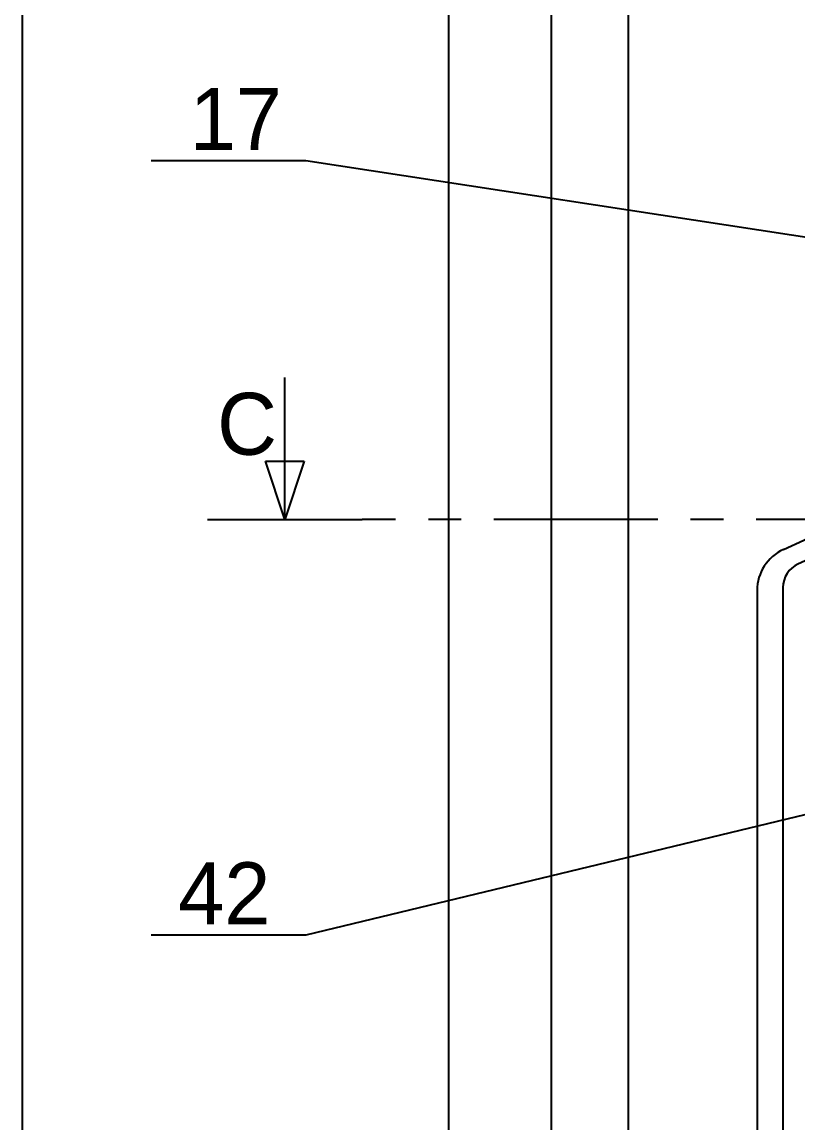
# Model space of a CAD drawing. Header units: millimetres. Extents: x 1 to 584, y 10 to 410.
# Drawn here: x 9.5 to 69.6, y 180.9 to 266.2 of the extents above; entities that cross this region are included whole.
import ezdxf

# ---------------------------------------------------------------- set-up
doc = ezdxf.new("R2010")
doc.units = ezdxf.units.MM
doc.linetypes.add('CENTERX2', pattern=[20.32, 12.7, -2.54, 2.54, -2.54])
for name, color, linetype in [('AXES', 179, 'Continuous'), ('COUPES', 179, 'Continuous'), ('FORMAT', 179, 'Continuous'), ('PIECE8', 179, 'Continuous'), ('PIECE_6_', 179, 'Continuous'), ('PIECE_7_', 179, 'Continuous'), ('REP╚RES', 179, 'Continuous')]:
    doc.layers.add(name, color=color, linetype=linetype)
doc.styles.add('SLDTEXTSTYLE0', font='TXT')

msp = doc.modelspace()

# ---------------------------------------------------------------- linework, layer by layer
at = {"layer": 'AXES', "color": 7, "linetype": 'CENTERX2'}
msp.add_line((180.682, 227.649), (35.865, 227.649), dxfattribs=at)
at = {"layer": 'COUPES', "color": 7}
for p, q in [((29.865, 227.649), (29.865, 238.649)), ((29.865, 227.649), (28.365, 232.149)), ((28.365, 232.149), (31.365, 232.149)), ((31.365, 232.149), (29.865, 227.649)), ((23.865, 227.649), (35.865, 227.649))]:
    msp.add_line(p, q, dxfattribs=at)
at = {"layer": 'FORMAT', "color": 7}
msp.add_line((9.5, 410.422), (9.5, 10.422), dxfattribs=at)
at = {"layer": 'PIECE8', "color": 7}
for p, q in [((42.532, 320.501), (42.532, 52.501)), ((50.532, 67.501), (50.532, 320.501)), ((56.452, 297.243), (56.452, 70.501)), ((68.489, 225.32), (111.288, 245.012)), ((112.415, 243.88), (69.616, 224.187)), ((66.452, 222.14), (66.452, 70.501)), ((68.452, 222.371), (68.452, 70.484))]:
    msp.add_line(p, q, dxfattribs=at)
for centre, radius in [((69.952, 222.14), 3.5), ((70.452, 222.371), 2)]:
    msp.add_arc(centre, radius, 114.70763, 180, dxfattribs=at)
at = {"layer": 'PIECE_6_', "color": 7}
msp.add_arc((122.452, 320.501), 64.662, 37.78388, 264.88575, dxfattribs=at)
at = {"layer": 'PIECE_7_', "color": 7, "linetype": 'CENTERX2'}
msp.add_circle((122.452, 320.501), 63.662, dxfattribs=at)
at = {"layer": 'REP╚RES', "color": 7}
for p, q in [((31.5, 255.422), (19.5, 255.422)), ((121.054, 241.695), (31.5, 255.422)), ((117.845, 216.276), (31.5, 195.422)), ((31.5, 195.422), (19.5, 195.422))]:
    msp.add_line(p, q, dxfattribs=at)

# ---------------------------------------------------------------- texts
at = {"layer": 'COUPES', "color": 7, "insert": (24.615, 237.454), "char_height": 4.8, "attachment_point": 1, "style": 'SLDTEXTSTYLE0'}
msp.add_mtext('C', dxfattribs=at)
at = {"layer": 'REP╚RES', "color": 7, "char_height": 4.8, "attachment_point": 1, "style": 'SLDTEXTSTYLE0'}
for s, insert in [('17', (22.5, 261.078)), ('42', (21.6, 201.078))]:
    msp.add_mtext(s, dxfattribs=dict(at, insert=insert))

doc.saveas('drawing.dxf')
